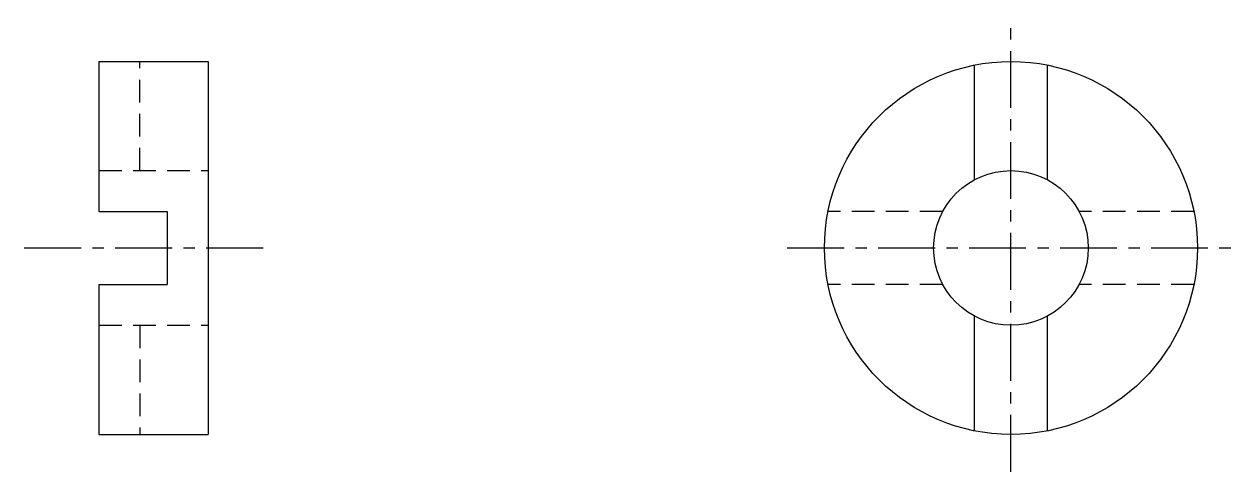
# Model space of a CAD drawing. Extents: x 133.4 to 161.5, y 105.6 to 136.8.
# Drawn here: x 134.84 to 161.45, y 126.97 to 136.81 of the extents above; entities outside this region: 2.
import ezdxf

# ---------------------------------------------------------------- set-up
doc = ezdxf.new("R2010")
doc.units = 0
doc.linetypes.add('CENTER', pattern=[2, 1.25, -0.25, 0.25, -0.25])
doc.linetypes.add('DASHED', pattern=[0.75, 0.5, -0.25])
doc.layers.get('0').update_dxf_attribs({"linetype": 'CONTINUOUS'})
doc.layers.add('CENTER', color=1, linetype='CENTER')

msp = doc.modelspace()

# ---------------------------------------------------------------- linework, layer by layer
at = {"color": 7, "linetype": 'CONTINUOUS'}
for p, q in [((136.485, 135.991), (136.485, 132.691)), ((136.485, 135.991), (138.885, 135.991)), ((138.885, 135.991), (138.885, 127.791)), ((155.733, 133.391), (155.733, 135.912)), ((157.333, 133.391), (157.333, 135.912)), ((136.485, 132.691), (137.985, 132.691)), ((137.985, 132.691), (137.985, 131.091)), ((136.485, 131.091), (136.485, 127.791)), ((136.485, 131.091), (137.985, 131.091)), ((155.733, 127.87), (155.733, 130.391)), ((157.333, 127.87), (157.333, 130.391)), ((136.485, 127.791), (138.885, 127.791))]:
    msp.add_line(p, q, dxfattribs=at)
at = {"color": 3, "linetype": 'DASHED'}
for p, q in [((137.385, 133.591), (137.385, 135.991)), ((136.485, 133.591), (138.885, 133.591)), ((155.033, 132.691), (152.512, 132.691)), ((160.554, 132.691), (158.033, 132.691)), ((155.033, 131.091), (152.512, 131.091)), ((160.554, 131.091), (158.033, 131.091)), ((136.485, 130.191), (138.885, 130.191)), ((137.385, 130.191), (137.385, 127.791))]:
    msp.add_line(p, q, dxfattribs=at)
at = {"color": 7, "linetype": 'CONTINUOUS'}
for radius in [4.1, 1.7]:
    msp.add_circle((156.533, 131.891), radius, dxfattribs=at)
at = {"layer": 'CENTER', "color": 1, "linetype": 'CENTER'}
for p, q in [((156.533, 126.971), (156.533, 136.811)), ((134.842, 131.891), (140.213, 131.891)), ((151.613, 131.891), (161.453, 131.891))]:
    msp.add_line(p, q, dxfattribs=at)

# ---------------------------------------------------------------- texts
at = {"color": 7, "linetype": 'CONTINUOUS'}
for p in [(133.161, 109.104), (133.161, 105.647)]:
    msp.add_text('MCOS8', height=2, dxfattribs=at).set_placement(p)

doc.saveas('drawing.dxf')
